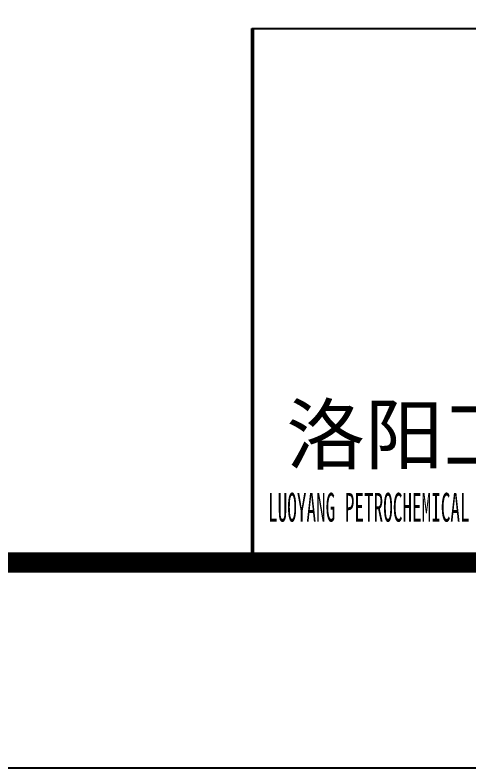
# Model space of a CAD drawing. Extents: x 24843 to 27502, y -10108 to -7552.
# Drawn here: x 25412.4 to 25434.47, y -8456.64 to -8419.99 of the extents above; entities that cross this region are included whole.
import ezdxf

# ---------------------------------------------------------------- set-up
doc = ezdxf.new("R2010")
doc.units = 0
doc.layers.get('0').update_dxf_attribs({"linetype": 'CONTINUOUS'})
doc.styles.add('COMMON', font='', dxfattribs={"width": 0.75})
doc.styles.add('CORPORATION', font='simhei.ttf')
doc.styles.get('COMMON').set_extended_font_data('仿宋_GB2312')

msp = doc.modelspace()

# ---------------------------------------------------------------- linework, layer by layer
for p, q in [((25423.908, -8420.636), (25493.908, -8420.636)), ((25423.908, -8446.636), (25423.908, -8420.636)), ((25423.908, -8420.636), (25493.908, -8420.636)), ((25423.908, -8446.636), (25423.908, -8420.636)), ((25423.986, -8420.636), (25493.986, -8420.636)), ((25423.986, -8446.636), (25423.986, -8420.636)), ((25423.986, -8420.636), (25493.986, -8420.636)), ((25423.986, -8446.636), (25423.986, -8420.636)), ((25423.986, -8420.636), (25493.986, -8420.636)), ((25423.986, -8446.636), (25423.986, -8420.636)), ((25423.986, -8420.636), (25493.986, -8420.636)), ((25423.986, -8446.636), (25423.986, -8420.636)), ((25493.986, -8446.636), (25423.986, -8446.636)), ((25493.986, -8446.636), (25423.986, -8446.636)), ((25423.986, -8446.636), (25493.986, -8446.636)), ((25423.986, -8446.636), (25493.986, -8446.636)), ((25423.986, -8446.636), (25493.986, -8446.636)), ((25423.986, -8446.636), (25493.986, -8446.636))]:
    msp.add_line(p, q)
msp.add_lwpolyline([(24842.986, -8456.636), (25683.986, -8456.636), (25683.986, -7862.636), (24842.986, -7862.636)], close=True)
at = {"const_width": 1}
msp.add_lwpolyline([(24867.986, -8446.636), (25673.986, -8446.636), (25673.986, -7872.636), (24867.986, -7872.636)], close=True, dxfattribs=at)
msp.add_lwpolyline([(24867.986, -8446.636), (25673.986, -8446.636), (25673.986, -7872.636), (24867.986, -7872.636)], close=True, dxfattribs=at)
msp.add_lwpolyline([(24867.986, -8446.636), (25673.986, -8446.636), (25673.986, -7872.636), (24867.986, -7872.636)], close=True, dxfattribs=at)

# ---------------------------------------------------------------- texts
at = {"style": 'CORPORATION'}
msp.add_text('洛阳工程有限公司', height=2.8, dxfattribs=at).set_placement((25425.594, -8441.808))
msp.add_text('洛阳工程有限公司', height=2.8, dxfattribs=at).set_placement((25425.594, -8441.808))
at = {"style": 'COMMON', "width": 0.49}
msp.add_text('LUOYANG PETROCHEMICAL ENGINEERING CORPORATION/SINOPEC', height=1.4, dxfattribs=at).set_placement((25424.703, -8444.644))
msp.add_text('LUOYANG PETROCHEMICAL ENGINEERING CORPORATION/SINOPEC', height=1.4, dxfattribs=at).set_placement((25424.703, -8444.644))

doc.saveas('drawing.dxf')
